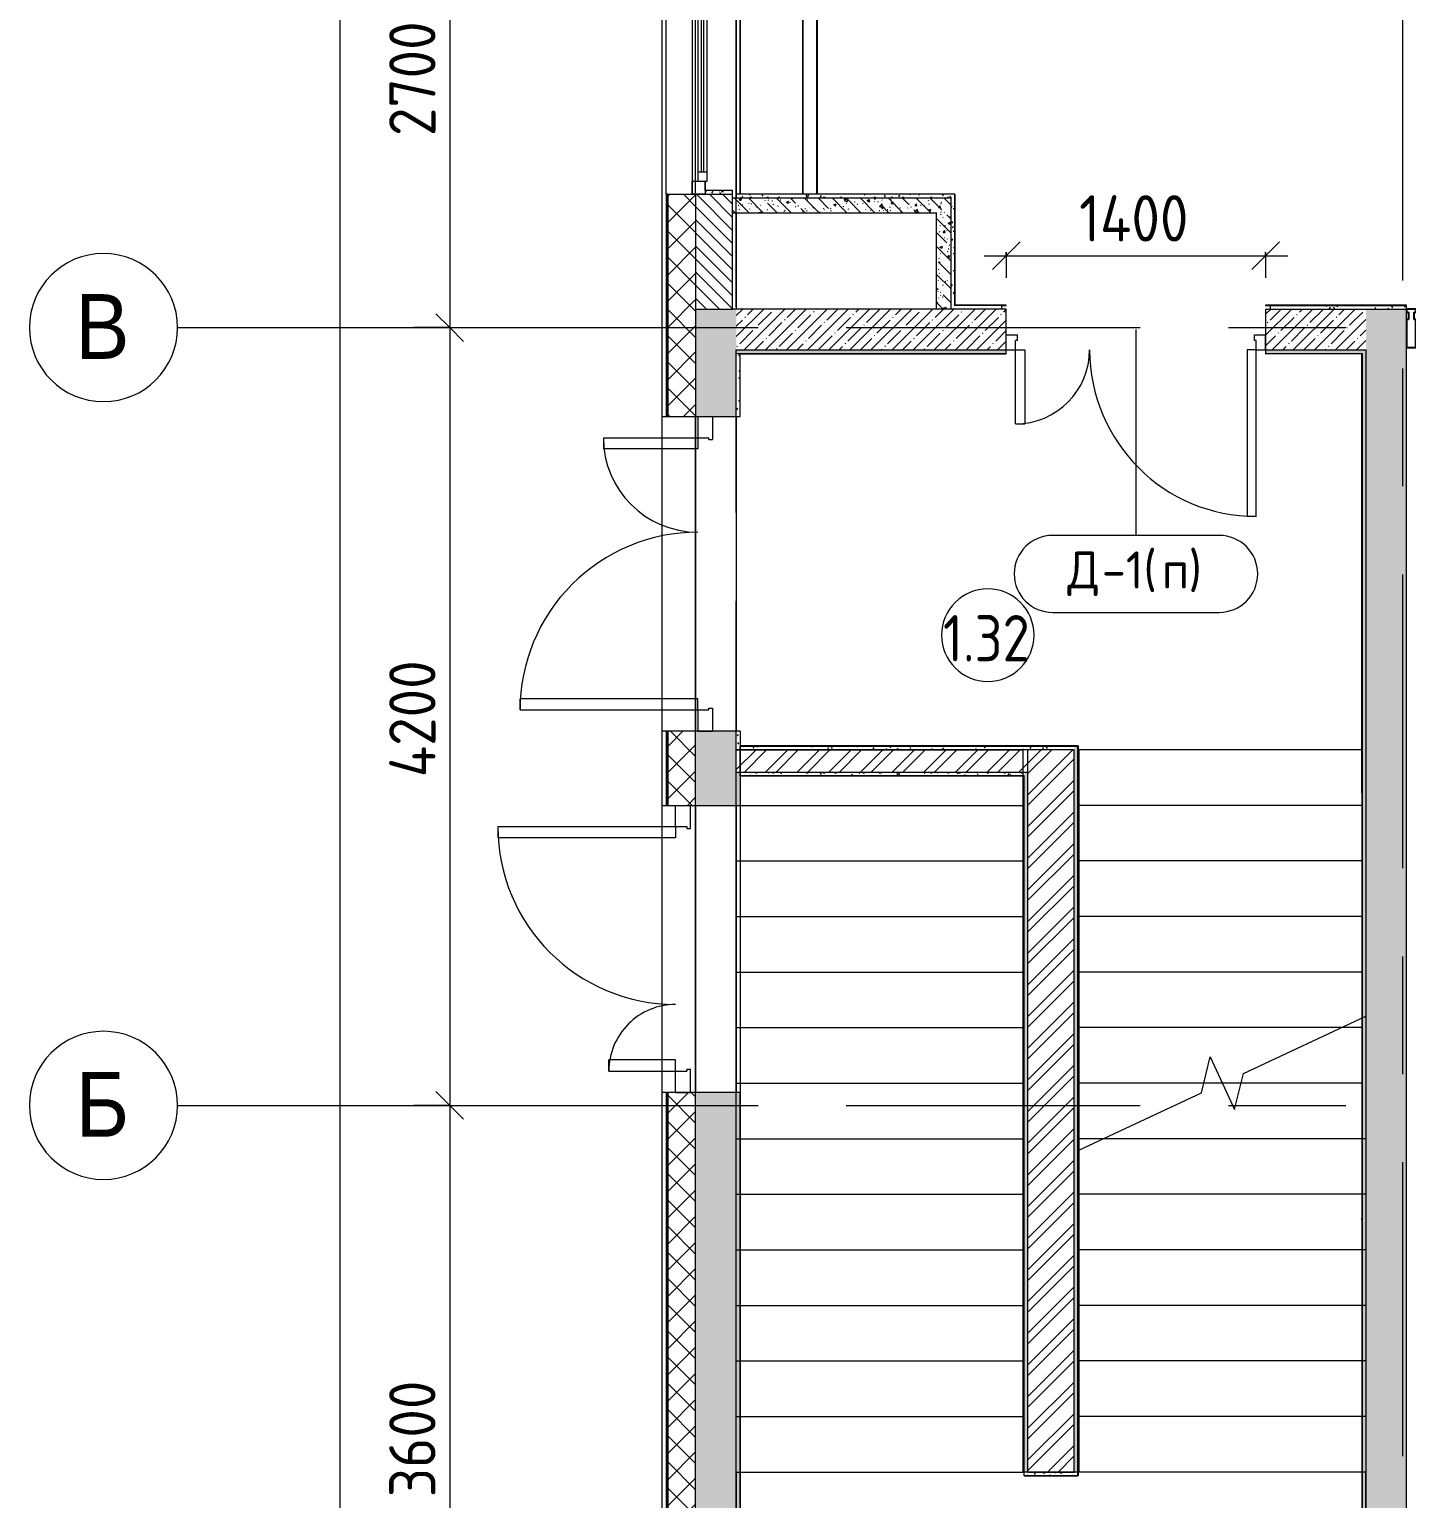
# Model space of a CAD drawing. Header units: millimetres. Extents: x -3708 to 187246, y -8553 to 29000.
# Drawn here: x -3708 to 3730, y 1476 to 9410 of the extents above; entities that cross this region are included whole.
import ezdxf

# ---------------------------------------------------------------- set-up
doc = ezdxf.new("R2010")
doc.units = ezdxf.units.MM
doc.linetypes.add('Осевая', pattern=[3175, 635, -476.25, 1587.5, -476.25])
for name, color, linetype, lineweight in [('A-ANNO-DIMS', 7, 'Continuous', 9), ('A-ANNO-DIMS-100', 7, 'Continuous', 9), ('A-AREA-IDEN', 7, 'Continuous', 9), ('A-DOOR-IDEN', 7, 'Continuous', 9), ('A-GLAZ', 7, 'Continuous', 9), ('A-GLAZ-1', 7, 'Continuous', 13), ('A-GLAZ-CWMG', 7, 'Continuous', 9), ('A-GLAZ-CWMG-1', 7, 'Continuous', 25), ('A-WALL', 7, 'Continuous', 9), ('I-WALL', 7, 'Continuous', 9), ('S-STRS-1', 7, 'Continuous', 9), ('S-STRS-MBND', 7, 'Continuous', 9), ('Оси', 7, 'Continuous', 9), ('Оси-1', 7, 'Continuous', 20), ('Оси-2', 7, 'Осевая', 9)]:
    doc.layers.add(name, color=color, linetype=linetype, lineweight=lineweight)
for name, color, linetype, lineweight, true_color in [('A-DOOR-1', 1, 'Continuous', 9, 0xff0000), ('A-DOOR-2', 1, 'Continuous', 13, 0xff0000), ('A-DOOR-FRAM-1', 1, 'Continuous', 13, 0xff0000), ('A-WALL-1', 7, 'Continuous', 9, 0x3c3c3c), ('A-WALL-FNSH-1', 7, 'Continuous', 9, 0x3c3c3c)]:
    doc.layers.add(name, color=color, linetype=linetype, lineweight=lineweight, true_color=true_color)
doc.styles.add('Arial', font='arial.ttf', dxfattribs={"width": 0.9, "height": 350})
doc.styles.add('GOST Common', font='GOST_Common.ttf', dxfattribs={"height": 200})
doc.styles.add('GOST Common_1', font='GOST_Common.ttf', dxfattribs={"width": 0.9, "height": 250})
doc.styles.add('ISOCPEUR', font='isocpeur.ttf', dxfattribs={"width": 0.9, "height": 250})
doc.dimstyles.new('ISO-2_5_0_9К_БОЛЬШОЙ', dxfattribs={"dimscale": 304.8, "dimtxt": 248.995294, "dimasz": 0.492126, "dimexe": 0.393701, "dimexo": 0.984252, "dimgap": 0, "dimtad": 1, "dimdec": 0, "dimrnd": 10, "dimzin": 0, "dimdsep": 46, "dimtxsty": 'ISOCPEUR', "dimblk1": 'OBLIQUE', "dimblk2": 'OBLIQUE', "dimsah": 1, "dimcen": 0.09, "dimdle": 0.393701, "dimazin": 0, "dimtfac": 1, "dimtdec": 4, "dimtix": 1, "dimtmove": 0, "dimatfit": 3, "dimfxl": 1, "dimtvp": 1, "dimtolj": 1, "dimtzin": 0, "dimarcsym": 2})
doc.dimstyles.new('ISO-2_5_0_9К_БОЛЬШОЙ_1', dxfattribs={"dimscale": 304.8, "dimtxt": 248.995294, "dimasz": 0.492126, "dimexe": 0.393701, "dimexo": 0.984252, "dimgap": 0, "dimtad": 1, "dimdec": 0, "dimrnd": 10, "dimzin": 0, "dimdsep": 46, "dimtxsty": 'ISOCPEUR', "dimblk1": 'OBLIQUE', "dimblk2": 'OBLIQUE', "dimsah": 1, "dimcen": 0.09, "dimdle": 0.393701, "dimazin": 0, "dimtfac": 1, "dimtdec": 4, "dimtix": 1, "dimtmove": 2, "dimatfit": 3, "dimfxl": 1, "dimtvp": 1, "dimtolj": 1, "dimtzin": 0, "dimarcsym": 2})
pattern_1 = [(45, (0, 0), (-57.0246, 57.0246), []), (45, (57.025, 0), (-57.0246, 57.0246), [100.806, -20.161, 3.353, -16.808])]
pattern_2 = [(45, (0, 0), (-85.5366, 85.5366), []), (45, (57.02, 0), (-85.5366, 85.5366), [])]
pattern_3 = [(135, (0, 0), (-75.4342, -75.4342), [106.68, -17.78, 3.556, -17.78]), (135, (0, 75.39), (-75.4342, -75.4342), []), (50, (0, 0), (127.5292, -11.1576), [13.335, -146.685]), (355, (0, 0), (-24.6697, 133.74), [10.668, -117.348]), (100.451, (10.63, -0.93), (102.8597, 122.5818), [11.333, -124.663]), (46.184, (0, 35.56), (189.7552, -29.4304), [20.002, -220.027]), (96.636, (15.81, 33.1), (166.182, 173.1996), [17, -186.995]), (351.184, (0, 35.56), (166.184, 173.1976), [16.002, -176.022]), (21, (17.78, 26.67), (106.1303, -71.586), [13.335, -146.685]), (326, (17.78, 26.67), (43.2619, 128.9318), [10.668, -117.348]), (71.451, (26.62, 20.7), (149.392, 57.345), [11.333, -124.663]), (37.5, (0, 0), (2.16223, 59.18836), [3.353, -112.573, 3.353, -115.773, -117.793]), (37.5, (0, 0), (2.16223, 59.18836), [-235.052, 3.353, -114.44]), (7.5, (0, 0), (46.77386, 70.12615), [3.353, -64.567, 3.353, -109.906, -44.894]), (7.5, (0, 0), (46.77386, 70.12615), [-181.178, 3.353, -41.542]), (327.5, (-39.65, 0), (94.91367, -4.0101), [3.353, -41.097, 3.353, -135.331, -184.023]), (327.5, (-39.65, 0), (94.91367, -4.0101), [-183.134, 3.353, -180.67]), (317.5, (-57.43, 0), (103.6906, 17.7988), [3.353, -54.432, 3.353, -88.748, -130.683]), (317.5, (-57.43, 0), (103.6906, 17.7988), [-149.885, 3.353, -127.33])]
pattern_4 = [(0, (0, 0), (121.92, 30.48), [10.058, -81.382, 10.058, -81.382, -487.68]), (0, (0, 0), (121.92, 30.48), [-182.88, 10.058, -172.822, 10.058, -81.382, -213.36]), (0, (0, 0), (121.92, 30.48), [-457.2, 10.058, -50.902, 10.058, -142.342]), (120, (45.72, 15.24), (-87.356454, 90.34582), [10.058, -81.382, 10.058, -81.382, -487.68]), (120, (45.72, 15.24), (-87.356454, 90.34582), [-182.88, 10.058, -172.822, 10.058, -81.382, -213.36]), (120, (45.72, 15.24), (-87.356454, 90.34582), [-457.2, 10.058, -50.902, 10.058, -142.342]), (240, (60.96, 76.2), (-34.563546, -120.82582), [10.058, -81.382, 10.058, -81.382, -487.68]), (240, (60.96, 76.2), (-34.563546, -120.82582), [-182.88, 10.058, -172.822, 10.058, -81.382, -213.36]), (240, (60.96, 76.2), (-34.563546, -120.82582), [-457.2, 10.058, -50.902, 10.058, -142.342])]

# ---------------------------------------------------------------- blocks, each defined once
blk = doc.blocks.new('120_Окно_СКБ_2Ст - 120_Окно_СКБ_2Ст 2300х2500 _мал створка справа_-22272277-План заполнения и маркировки дверных проемов 1 этажа в осях 1-12')
at = {"layer": 'A-GLAZ'}
for p, q in [((1150, -57), (-1150, -57)), ((-1130, -127), (-1080, -127)), ((-1030, -107), (200, -107)), ((200, -117), (-1030, -117)), ((250, -127), (320, -127)), ((370, -107), (1030, -107)), ((1030, -117), (370, -117)), ((1080, -127), (1130, -127))]:
    blk.add_line(p, q, dxfattribs=at)
at = {"layer": 'A-GLAZ-1'}
for p, q in [((-1150, -127), (-1150, -57)), ((-1150, -57), (-1080, -57)), ((-1080, -57), (-1080, -127)), ((250, -127), (250, -57)), ((250, -57), (320, -57)), ((320, -57), (320, -127)), ((1080, -127), (1080, -57)), ((1080, -57), (1150, -57)), ((1150, -57), (1150, -127)), ((-1080, -127), (-1150, -127)), ((250, -87), (-1080, -87)), ((-1080, -87), (-1080, -137)), ((-1080, -137), (250, -137)), ((-1030, -137), (-1030, -87)), ((200, -137), (200, -87)), ((250, -137), (250, -87)), ((320, -127), (250, -127)), ((1080, -87), (320, -87)), ((320, -87), (320, -137)), ((320, -137), (1080, -137)), ((370, -137), (370, -87)), ((1030, -137), (1030, -87)), ((1080, -137), (1080, -87)), ((1150, -127), (1080, -127))]:
    blk.add_line(p, q, dxfattribs=at)
blk = doc.blocks.new('110_Дверь_СКБ_2Ст - Д-1 Лестничная клетка EIS60-24280000-План заполнения и маркировки дверных проемов 1 этажа в осях 1-12')
at = {"layer": 'A-DOOR-1'}
for centre, radius, start, end in [((-637.5, 110), 900, 0, 90), ((662.5, 110), 400, 90, 180)]:
    blk.add_arc(centre, radius, start, end, dxfattribs=at)
at = {"layer": 'A-DOOR-2'}
for p, q in [((-637.5, 1010), (-587.5, 1010)), ((-637.5, 1010), (-637.5, 110)), ((-587.5, 110), (-587.5, 1010)), ((662.5, 510), (612.5, 510)), ((612.5, 110), (612.5, 510)), ((662.5, 510), (662.5, 110)), ((-637.5, 110), (-587.5, 110)), ((662.5, 110), (612.5, 110))]:
    blk.add_line(p, q, dxfattribs=at)
at = {"layer": 'A-DOOR-FRAM-1'}
for p, q in [((-637.5, 110), (-687.5, 110)), ((-687.5, 110), (-687.5, 30)), ((-637.5, 110), (-637.5, 60)), ((712.5, 110), (662.5, 110)), ((662.5, 110), (662.5, 60)), ((712.5, 110), (712.5, 30)), ((-627.5, 30), (-687.5, 30)), ((-637.5, 60), (-627.5, 60)), ((-627.5, 60), (-627.5, 30)), ((652.5, 60), (662.5, 60)), ((652.5, 60), (652.5, 30)), ((712.5, 30), (652.5, 30))]:
    blk.add_line(p, q, dxfattribs=at)
blk = doc.blocks.new('110_Дверь_СКБ_2Ст_Наружная - ДН-1_л__ Двухстворчатая 1350 х3200 _ЛК_ в свету с верхним остеклением 2-22796854-План заполнения и маркировки дверных проемов 1 этажа в осях 1-12')
at = {"layer": 'A-DOOR-1'}
for centre, radius, start, end in [((-715.5, -91), 960, 0, 90), ((754.5, -91), 510, 90, 180)]:
    blk.add_arc(centre, radius, start, end, dxfattribs=at)
at = {"layer": 'A-DOOR-2'}
for p, q in [((-715.5, 869), (-655.5, 869)), ((-715.5, 869), (-715.5, -91)), ((-655.5, -91), (-655.5, 869)), ((754.5, 419), (694.5, 419)), ((694.5, -91), (694.5, 419)), ((754.5, 419), (754.5, -91)), ((-715.5, -91), (-655.5, -91)), ((754.5, -91), (694.5, -91))]:
    blk.add_line(p, q, dxfattribs=at)
at = {"layer": 'A-DOOR-FRAM-1'}
for p, q in [((-715.5, -91), (-830.5, -91)), ((-830.5, -91), (-830.5, -171)), ((-715.5, -91), (-715.5, -151)), ((-715.5, -151), (-705.5, -151)), ((-705.5, -151), (-705.5, -171)), ((744.5, -151), (754.5, -151)), ((744.5, -151), (744.5, -171)), ((869.5, -91), (754.5, -91)), ((754.5, -91), (754.5, -151)), ((869.5, -91), (869.5, -171)), ((-705.5, -171), (-830.5, -171)), ((869.5, -171), (744.5, -171))]:
    blk.add_line(p, q, dxfattribs=at)
blk = doc.blocks.new('110_Дверь_СКБ_2Ст_Наружная - ДН-3_л__ Двухстворчатая 1200 х3200 из подвала EI30-23666533-План заполнения и маркировки дверных проемов 1 этажа в осях 1-12')
at = {"layer": 'A-DOOR-1'}
for centre, radius, start, end in [((679.5, 29), 960, 90, 180), ((-640.5, 29), 360, 0, 90)]:
    blk.add_arc(centre, radius, start, end, dxfattribs=at)
at = {"layer": 'A-DOOR-2'}
for p, q in [((679.5, 989), (619.5, 989)), ((619.5, 29), (619.5, 989)), ((679.5, 989), (679.5, 29)), ((-640.5, 389), (-580.5, 389)), ((-640.5, 389), (-640.5, 29)), ((-580.5, 29), (-580.5, 389)), ((-640.5, 29), (-580.5, 29)), ((679.5, 29), (619.5, 29))]:
    blk.add_line(p, q, dxfattribs=at)
at = {"layer": 'A-DOOR-FRAM-1'}
for p, q in [((-755.5, 29), (-755.5, -51)), ((-755.5, 29), (-640.5, 29)), ((-640.5, 29), (-640.5, -31)), ((679.5, 29), (679.5, -31)), ((679.5, 29), (794.5, 29)), ((794.5, 29), (794.5, -51)), ((-755.5, -51), (-630.5, -51)), ((-630.5, -31), (-640.5, -31)), ((-630.5, -31), (-630.5, -51)), ((669.5, -31), (669.5, -51)), ((679.5, -31), (669.5, -31)), ((669.5, -51), (794.5, -51))]:
    blk.add_line(p, q, dxfattribs=at)
blk = doc.blocks.new('Прямоугольный импост - Импост структурный с накладкой - 190мм-31924846-План заполнения и маркировки дверных проемов 1 этажа в осях 1-12')
at = {"layer": 'A-GLAZ-CWMG-1'}
for p, q in [((-50, 0), (-50, 17)), ((-50, 17), (0, 17)), ((-40, 0), (-50, 0)), ((-40, -40), (-40, 0)), ((0, 0), (-10, 0)), ((-10, 0), (-10, -40)), ((0, 17), (0, 0)), ((-50, -190), (-50, -40)), ((-50, -40), (-40, -40)), ((-10, -40), (0, -40)), ((0, -40), (0, -190)), ((0, -190), (-50, -190))]:
    blk.add_line(p, q, dxfattribs=at)
blk = doc.blocks.new('Зашивка приборов отопления14 - Зашивка приборов отопления-33280456-План заполнения и маркировки дверных проемов 1 этажа в осях 1-12')
at = {"layer": 'A-WALL'}
for p, q in [((37471.9, 23439), (35392.9, 23439)), ((35391.9, 23079), (37471.9, 23079)), ((37471.9, 23079), (35391.9, 23079)), ((35391.9, 23004), (37471.9, 23004))]:
    blk.add_line(p, q, dxfattribs=at)
blk = doc.blocks.new('Ось сетки - D8-29747960-План заполнения и маркировки дверных проемов 1 этажа в осях 1-12')
at = {"layer": 'Оси-1'}
for start, end in [(360, 180), (180, 360)]:
    blk.add_arc((0, 0), 4, start, end, dxfattribs=at)
blk = doc.blocks.new('DIMBLOCK21-План заполнения и маркировки дверных проемов 1 этажа в осях 1-12')
at = {"layer": 'A-ANNO-DIMS-100', "lineweight": 20}
for p, q in [((-1437.9, 10500), (-1512.9, 10575)), ((-1437.9, 10500), (-1362.9, 10425)), ((-1437.9, 7800), (-1512.9, 7875)), ((-1437.9, 7800), (-1362.9, 7725))]:
    blk.add_line(p, q, dxfattribs=at)
at = {"layer": 'A-ANNO-DIMS-100'}
for p, q in [((-770.3, 10500), (-1557.9, 10500)), ((-1437.9, 10500), (-1437.9, 7800)), ((-1437.9, 10500), (-770.3, 10500)), ((-1631.9, 7800), (-1317.9, 7800)), ((-1437.9, 7800), (-1631.9, 7800))]:
    blk.add_line(p, q, dxfattribs=at)
at = {"layer": 'A-ANNO-DIMS-100', "color": 0, "insert": (-1764.5, 8834), "char_height": 250, "width": 758.478, "attachment_point": 1, "rotation": 90, "line_spacing_factor": 1.149209, "style": 'ISOCPEUR'}
blk.add_mtext('2700', dxfattribs=at)
blk = doc.blocks.new('_Oblique')
at = {"color": 0, "linetype": 'ByBlock', "lineweight": -2}
blk.add_line((-0.5, -0.5), (0.5, 0.5), dxfattribs=at)
blk = doc.blocks.new('DIMBLOCK22-План заполнения и маркировки дверных проемов 1 этажа в осях 1-12')
at = {"layer": 'A-ANNO-DIMS-100', "lineweight": 20}
for p, q in [((-1437.9, 7800), (-1512.9, 7875)), ((-1437.9, 7800), (-1362.9, 7725)), ((-1437.9, 3600), (-1512.9, 3675)), ((-1437.9, 3600), (-1362.9, 3525))]:
    blk.add_line(p, q, dxfattribs=at)
at = {"layer": 'A-ANNO-DIMS-100'}
for p, q in [((-1631.9, 7800), (-1317.9, 7800)), ((-1437.9, 7800), (-1631.9, 7800)), ((-1437.9, 7800), (-1437.9, 3600)), ((-1631.9, 3600), (-1317.9, 3600)), ((-1437.9, 3600), (-1631.9, 3600))]:
    blk.add_line(p, q, dxfattribs=at)
at = {"layer": 'A-ANNO-DIMS-100', "color": 0, "insert": (-1764.5, 5372), "char_height": 250, "width": 787.208, "attachment_point": 1, "rotation": 90, "line_spacing_factor": 1.149209, "style": 'ISOCPEUR'}
blk.add_mtext('4200', dxfattribs=at)
blk = doc.blocks.new('DIMBLOCK23-План заполнения и маркировки дверных проемов 1 этажа в осях 1-12')
at = {"layer": 'A-ANNO-DIMS-100', "lineweight": 20}
for p, q in [((-1437.9, 3600), (-1512.9, 3675)), ((-1437.9, 3600), (-1362.9, 3525)), ((-1437.9, 0), (-1512.9, 75)), ((-1437.9, 0), (-1362.9, -75))]:
    blk.add_line(p, q, dxfattribs=at)
at = {"layer": 'A-ANNO-DIMS-100'}
for p, q in [((-1631.9, 3600), (-1317.9, 3600)), ((-1437.9, 3600), (-1631.9, 3600)), ((-1437.9, 3600), (-1437.9, -120)), ((-1631.9, 0), (-1317.9, 0)), ((-1437.9, 0), (-1631.9, 0))]:
    blk.add_line(p, q, dxfattribs=at)
at = {"layer": 'A-ANNO-DIMS-100', "color": 0, "insert": (-1764.5, 1484), "char_height": 250, "width": 758.478, "attachment_point": 1, "rotation": 90, "line_spacing_factor": 1.149209, "style": 'ISOCPEUR'}
blk.add_mtext('3600', dxfattribs=at)
blk = doc.blocks.new('DIMBLOCK24-План заполнения и маркировки дверных проемов 1 этажа в осях 1-12')
at = {"layer": 'A-ANNO-DIMS-100', "lineweight": 20}
for p, q in [((-2030.8, 27000), (-2105.8, 27075)), ((-2030.8, 27000), (-1955.8, 26925)), ((-2030.8, 0), (-2105.8, 75)), ((-2030.8, 0), (-1955.8, -75))]:
    blk.add_line(p, q, dxfattribs=at)
at = {"layer": 'A-ANNO-DIMS-100'}
for p, q in [((-2030.8, 27120), (-2030.8, -120)), ((-2224.8, 27000), (-1910.8, 27000)), ((-2030.8, 27000), (-2224.8, 27000)), ((-2224.8, 0), (-1910.8, 0)), ((-2030.8, 0), (-2224.8, 0))]:
    blk.add_line(p, q, dxfattribs=at)
at = {"layer": 'A-ANNO-DIMS-100', "color": 0, "insert": (-2357.4, 13572), "char_height": 250, "width": 948.097, "attachment_point": 1, "rotation": 90, "line_spacing_factor": 1.149209, "style": 'ISOCPEUR'}
blk.add_mtext('27000', dxfattribs=at)
blk = doc.blocks.new('М_двери - Типоразмер_рамка-25223575-План заполнения и маркировки дверных проемов 1 этажа в осях 1-12')
at = {"layer": 'A-DOOR-IDEN'}
for p, q in [((4.496, 2.08), (-4.496, 2.08)), ((-4.496, -2.08), (4.496, -2.08))]:
    blk.add_line(p, q, dxfattribs=at)
for centre, start, end in [((-4.496, 0), 90, 270), ((4.496, 0), 270, 90)]:
    blk.add_arc(centre, 2.08, start, end, dxfattribs=at)
blk = doc.blocks.new('Марка_Помещения - Номер-25198446-План заполнения и маркировки дверных проемов 1 этажа в осях 1-12')
at = {"layer": 'A-AREA-IDEN'}
for start, end in [(360, 180), (180, 360)]:
    blk.add_arc((0, 0), 2.5, start, end, dxfattribs=at)
blk = doc.blocks.new('DIMBLOCK26-План заполнения и маркировки дверных проемов 1 этажа в осях 1-12')
at = {"layer": 'A-ANNO-DIMS-100', "lineweight": 20}
for p, q in [((1568.2, 8188.1), (1643.2, 8263.1)), ((2968.2, 8188.1), (3043.2, 8263.1)), ((1568.2, 8188.1), (1493.2, 8113.1)), ((2968.2, 8188.1), (2893.2, 8113.1))]:
    blk.add_line(p, q, dxfattribs=at)
at = {"layer": 'A-ANNO-DIMS-100'}
for p, q in [((1448.2, 8188.1), (3088.2, 8188.1)), ((1568.2, 8208), (1568.2, 8068.1)), ((1568.2, 8188.1), (1568.2, 8208)), ((2968.2, 8208), (2968.2, 8068.1)), ((2968.2, 8188.1), (2968.2, 8208))]:
    blk.add_line(p, q, dxfattribs=at)
at = {"layer": 'A-ANNO-DIMS-100', "color": 0, "insert": (1961.8, 8514.7), "char_height": 250, "width": 735.494, "attachment_point": 1, "line_spacing_factor": 1.149209, "style": 'ISOCPEUR'}
blk.add_mtext('1400', dxfattribs=at)

msp = doc.modelspace()

# ---------------------------------------------------------------- hatches: boundary and pattern name
at = {"layer": 'A-WALL'}
h = msp.add_hatch(dxfattribs=at)
h.set_pattern_fill('FP_8', color=256, style=0, pattern_type=2)
h.set_pattern_definition([(45, (0, 0), (-70.7107, 70.7107), []), (135, (0, 0), (-70.7107, -70.7107), [])])
h.paths.add_polyline_path([(-110, -100), (-110, 3670), (-260, 3670), (-260, -100)])
h.paths.add_polyline_path([(-110, 5220), (-110, 5620), (-260, 5620), (-260, 5220)])
h.paths.add_polyline_path([(-152.5, 7320), (-110, 7320), (-110, 8520), (-260, 8520), (-260, 7320)])
h.paths.add_polyline_path([(-260, 10820), (-110, 10820), (-110, 12220), (-260, 12220), (-260, 11268.4)])
h.paths.add_polyline_path([(-110, 13120), (-110.6, 15350), (-260, 15350), (-260, 13120), (-154.3, 13120)])
h = msp.add_hatch(dxfattribs=at)
h.set_pattern_fill('FP_33', color=256, style=0, pattern_type=2)
h.set_pattern_definition([(135, (0, 0), (-35.35534, -35.35534), [])])
h.paths.add_polyline_path([(-110, 7900), (90, 7900), (90, 8520), (-110, 8520), (-110, 8020.6)])
h.paths.add_polyline_path([(90, 10820), (90, 10900), (-110, 10900), (-110, 10820)])
h.paths.add_polyline_path([(55.7, 11400), (90, 11400), (90, 12220), (-110, 12220), (-110, 11400)])
h.paths.add_polyline_path([(90, 13120), (90, 14700), (-110, 14700), (-110, 13120), (2.1, 13120)])
at = {"layer": 'I-WALL'}
h = msp.add_hatch(dxfattribs=at)
h.set_pattern_fill('FP_86', color=256, style=0, pattern_type=2)
h.set_pattern_definition(pattern_4)
h.paths.add_polyline_path([(110, 8500), (130, 8500), (130, 8521), (110, 8521)])
h.paths.add_polyline_path([(122.5, 10857.5), (130, 10880), (129.5, 10900), (110, 10900), (110, 10880), (122.5, 10880)])
h = msp.add_hatch(dxfattribs=at)
h.set_pattern_fill('FP_86', color=256, style=0, pattern_type=2)
h.set_pattern_definition(pattern_4)
h.paths.add_polyline_path([(-48, 8520), (90, 8520), (90, 8540), (-58, 8540), (-58, 8520)])
h = msp.add_hatch(dxfattribs=at)
h.set_pattern_fill('FP_43', color=256, style=0, pattern_type=2)
h.set_pattern_definition(pattern_3)
h.paths.add_polyline_path([(970, 8420), (1190, 8420), (1190, 8500), (90, 8500), (90, 8420), (777.6, 8420)])
h = msp.add_hatch(dxfattribs=at)
h.set_pattern_fill('FP_86', color=256, style=0, pattern_type=2)
h.set_pattern_definition(pattern_4)
h.paths.add_polyline_path([(545, 8500), (1270, 8500), (1270, 8520), (130, 8520), (130, 8500), (470, 8500)])
h = msp.add_hatch(dxfattribs=at)
h.set_pattern_fill('FP_43', color=256, style=0, pattern_type=2)
h.set_pattern_definition(pattern_3)
h.paths.add_polyline_path([(1190, 7900), (1270, 7900), (1270, 8500), (1190, 8500), (1190, 7959)])
h = msp.add_hatch(dxfattribs=at)
h.set_pattern_fill('FP_86', color=256, style=0, pattern_type=2)
h.set_pattern_definition(pattern_4)
h.paths.add_polyline_path([(1270, 7920), (1290, 7921), (1290, 8520), (1270, 8520), (1270, 7921)])
h = msp.add_hatch(dxfattribs=at)
h.set_pattern_fill('FP_1', color=256, style=0, pattern_type=2)
h.set_pattern_definition(pattern_1)
h.paths.add_polyline_path([(-110, -100), (110, -100), (110, 3670), (-110, 3670), (-110, 120)])
h.paths.add_polyline_path([(110, 5220), (110, 5620), (-110, 5620), (-110, 5220)])
h.paths.add_polyline_path([(110, 7320), (110, 7900), (-110, 7900), (-110, 7320), (30.3, 7320)])
h = msp.add_hatch(dxfattribs=at)
h.set_pattern_fill('FP_1', color=256, style=0, pattern_type=2)
h.set_pattern_definition(pattern_1)
h.paths.add_polyline_path([(110, 7680), (1568.2, 7680), (1568.2, 7900), (110, 7900)])
h.paths.add_polyline_path([(2968.2, 7680), (3510, 7680), (3510, 7900), (2968.2, 7900)])
h = msp.add_hatch(dxfattribs=at)
h.set_pattern_fill('FP_86', color=256, style=0, pattern_type=2)
h.set_pattern_definition(pattern_4)
h.paths.add_polyline_path([(3510, 7900), (3730, 7900), (3730, 7920), (2993.2, 7920), (2993.2, 7900), (3490, 7900)])
h.paths.add_polyline_path([(1543.2, 7900), (1543.2, 7920), (1270, 7920), (1270, 7900), (1290, 7900)])
h = msp.add_hatch(dxfattribs=at)
h.set_pattern_fill('FP_1', color=256, style=0, pattern_type=2)
h.set_pattern_definition(pattern_1)
h.paths.add_polyline_path([(3510, 120), (3730, 120), (3730, 7900), (3510, 7900), (3510, 140)])
h = msp.add_hatch(dxfattribs=at)
h.set_pattern_fill('FP_86', color=256, style=0, pattern_type=2)
h.set_pattern_definition(pattern_4)
h.paths.add_polyline_path([(3490, 7660), (3490, 7680), (2968.2, 7680), (2968.2, 7660), (3485.9, 7660)])
h.paths.add_polyline_path([(157, 7660), (1568.2, 7660), (1568.2, 7680), (110, 7680), (110, 7660), (130, 7660)])
h = msp.add_hatch(dxfattribs=at)
h.set_pattern_fill('FP_86', color=256, style=0, pattern_type=2)
h.set_pattern_definition(pattern_4)
h.paths.add_polyline_path([(110, 5540), (130, 5541), (130, 5620), (110, 5620)])
h.paths.add_polyline_path([(130, 7320), (130, 7660), (110, 7660), (110, 7320)])
h = msp.add_hatch(dxfattribs=at)
h.set_pattern_fill('FP_86', color=256, style=0, pattern_type=2)
h.set_pattern_definition(pattern_4)
h.paths.add_polyline_path([(3510, 140), (3510, 7680), (3490, 7680), (3490, 510), (3491.3, 510), (3493.8, 460), (3490, 460), (3490, 140), (3498.2, 140)])
h = msp.add_hatch(dxfattribs=at)
h.set_pattern_fill('FP_86', color=256, style=0, pattern_type=2)
h.set_pattern_definition(pattern_4)
h.paths.add_polyline_path([(1660, 5520), (1935, 5520), (1935, 5540), (110, 5540), (110, 5520), (777.6, 5520)])
h = msp.add_hatch(dxfattribs=at)
h.set_pattern_fill('FP_38', color=256, style=0, pattern_type=2)
h.set_pattern_definition(pattern_2)
h.paths.add_polyline_path([(1685, 5400), (1685, 5520), (110, 5520), (110, 5400), (1664, 5400)])
h = msp.add_hatch(dxfattribs=at)
h.set_pattern_fill('FP_38', color=256, style=0, pattern_type=2)
h.set_pattern_definition(pattern_2)
h.paths.add_polyline_path([(1935, 1620), (1935, 5520), (1685, 5520), (1685, 1620)])
h = msp.add_hatch(dxfattribs=at)
h.set_pattern_fill('FP_86', color=256, style=0, pattern_type=2)
h.set_pattern_definition(pattern_4)
h.paths.add_polyline_path([(1955, 1620), (1955, 5540), (1935, 5540), (1935, 1620)])
h = msp.add_hatch(dxfattribs=at)
h.set_pattern_fill('FP_86', color=256, style=0, pattern_type=2)
h.set_pattern_definition(pattern_4)
h.paths.add_polyline_path([(110, 120), (130, 120), (130, 3670), (110, 3670), (110, 1524.9)])
h.paths.add_polyline_path([(110, 5220), (130, 5220), (130, 5400), (110, 5400), (110, 5379)])
h = msp.add_hatch(dxfattribs=at)
h.set_pattern_fill('FP_86', color=256, style=0, pattern_type=2)
h.set_pattern_definition(pattern_4)
h.paths.add_polyline_path([(1652, 5380), (1665, 5380), (1664, 5400), (130, 5400), (131, 5380), (777.6, 5380)])
h = msp.add_hatch(dxfattribs=at)
h.set_pattern_fill('FP_86', color=256, style=0, pattern_type=2)
h.set_pattern_definition(pattern_4)
h.paths.add_polyline_path([(1665, 1620), (1685, 1620), (1685, 5400), (1665, 5400), (1665, 1905.5)])
h = msp.add_hatch(dxfattribs=at)
h.set_pattern_fill('FP_86', color=256, style=0, pattern_type=2)
h.set_pattern_definition(pattern_4)
h.paths.add_polyline_path([(1665, 1600), (1955, 1600), (1955, 1620), (1665, 1620), (1665, 1615.9)])

# ---------------------------------------------------------------- linework, layer by layer
at = {"layer": 'A-DOOR-IDEN'}
msp.add_line((2268.2, 7790), (2268.2, 6678), dxfattribs=at)
at = {"layer": 'A-WALL'}
for p, q in [((-290, -280), (-290, 15380)), ((-268, 8520), (-268, 10820)), ((-263, 8520), (-263, 7320)), ((-260, 8520), (-260, 7320)), ((-110, 8520), (-110, 7320)), ((130, 8521), (130, 8520)), ((1290, 8520), (1290, 7920)), ((-110, 7900), (90, 7900)), ((1543.2, 7920), (1290, 7920)), ((110, 7680), (1568.2, 7680)), ((110, 7660), (1568.2, 7660)), ((130, 7320), (130, 7660)), ((2968.2, 7680), (3510, 7680)), ((2968.2, 7660), (3490, 7660)), ((-290, 7320), (-268, 7320)), ((-110, 7320), (-110, 5620)), ((-268, 5620), (-290, 5620)), ((-263, 5620), (-263, 5220)), ((-260, 5620), (-260, 5220)), ((-110, 5220), (-110, 5620)), ((130, 5540), (1935, 5540)), ((1685, 1620), (1685, 5520)), ((1935, 1620), (1935, 5520)), ((130, 5380), (1665, 5380)), ((1665, 1600), (1665, 5380)), ((-290, 5220), (-268, 5220)), ((-110, 5220), (-110, 3670)), ((-268, 3670), (-290, 3670)), ((-263, 3670), (-263, -253)), ((-260, 3670), (-260, -250)), ((-110, -100), (-110, 3670)), ((130, 140), (130, 3670)), ((1685, 1620), (1935, 1620))]:
    msp.add_line(p, q, dxfattribs=at)
at = {"layer": 'A-WALL-1'}
for p, q in [((-260, 8520), (90, 8520)), ((90, 8540), (-58, 8540)), ((-58, 8540), (-58, 8520)), ((90, 7900), (90, 8540)), ((90, 8500), (1270, 8500)), ((130, 8521), (110, 8521)), ((110, 8521), (110, 8500)), ((1290, 8520), (130, 8520)), ((1270, 7900), (1270, 8500)), ((90, 8420), (1190, 8420)), ((1190, 8420), (1190, 7900)), ((1568.2, 7900), (90, 7900)), ((1543.2, 7900), (1543.2, 7920)), ((1568.2, 7660), (1568.2, 7900)), ((2968.2, 7900), (2968.2, 7660)), ((2968.2, 7900), (3730, 7900)), ((2993.2, 7920), (2993.2, 7900)), ((3730, -100), (3730, 7920)), ((110, 7320), (110, 7680)), ((3490, 7660), (3490, 141)), ((3510, 7680), (3510, 120)), ((-260, 7320), (130, 7320)), ((130, 5620), (-260, 5620)), ((110, 5220), (110, 5620)), ((1935, 5520), (110, 5520)), ((1955, 1600), (1955, 5540)), ((110, 5400), (1685, 5400)), ((-260, 5220), (130, 5220)), ((130, 3670), (-260, 3670)), ((110, 120), (110, 3670)), ((1665, 1600), (1955, 1600))]:
    msp.add_line(p, q, dxfattribs=at)
at = {"layer": 'A-WALL-FNSH-1'}
for p, q in [((-260, 8520), (-268, 8520)), ((-268, 8520), (-268, 7320)), ((90, 8541), (-58, 8541)), ((-58, 8541), (-58, 8540)), ((90, 8540), (90, 8541)), ((1291, 8521), (131, 8521)), ((1291, 7921), (1291, 8521)), ((1568.2, 7921), (1291, 7921)), ((1543.2, 7920), (1568.2, 7920)), ((1568.2, 7920), (1568.2, 7921)), ((3730, 7921), (2968.2, 7921)), ((2968.2, 7921), (2968.2, 7920)), ((2968.2, 7920), (3730, 7920)), ((3730, 7920), (3730, 7921)), ((131, 7320), (131, 7659)), ((131, 7659), (1568.2, 7659)), ((1568.2, 7659), (1568.2, 7660)), ((2968.2, 7660), (2968.2, 7659)), ((-268, 7320), (-260, 7320)), ((130, 7320), (131, 7320)), ((-260, 5620), (-268, 5620)), ((-268, 5620), (-268, 5220)), ((130, 5620), (130, 5220)), ((131, 5620), (130, 5620)), ((1956, 5541), (130, 5541)), ((131, 5380), (131, 5540)), ((1935, 5540), (1955, 5540)), ((130, 5379), (1664, 5379)), ((3490, 5287.4), (3489, 5287.4)), ((3489, 5287.4), (3489, 2990)), ((3489, 5285), (3490, 5285)), ((-268, 5220), (-260, 5220)), ((130, 5220), (131, 5220)), ((-260, 3670), (-268, 3670)), ((-268, 3670), (-268, -258)), ((131, 3670), (130, 3670)), ((3489, 2990), (3490, 2990)), ((3490, 2981.2), (3489, 2981.2)), ((3489, 2981.2), (3489, 535))]:
    msp.add_line(p, q, dxfattribs=at)
at = {"layer": 'I-WALL'}
for p, q in [((-110, 8520), (-110, 10820)), ((110, 10599), (110, 8521)), ((130, 8521), (130, 10600)), ((131, 10600), (131, 8521)), ((545, 8521), (545, 10600)), ((546, 10600), (546, 8521)), ((131, 8521), (130, 8521)), ((110, 8420), (110, 7900)), ((131, 7659), (130, 7659)), ((3490, 7659), (2968.2, 7659)), ((3489, 5287.4), (3489, 7660)), ((3489, 7659.5), (3490, 7659.5)), ((-110, 5620), (-110, 7320)), ((110, 7320), (110, 5620)), ((3489, 6025.4), (3490, 6025.4)), ((131, 5620), (131, 5540)), ((1956, 5541), (1956, 1599)), ((131, 5380), (131, 5220)), ((1664, 1599), (1664, 5379)), ((-110, 3670), (-110, 5220)), ((110, 5220), (110, 3670)), ((131, 3670), (131, 141)), ((3489, 2981.2), (3489, 2990)), ((1956, 1599), (1664, 1599))]:
    msp.add_line(p, q, dxfattribs=at)
at = {"layer": 'S-STRS-1'}
for p, q in [((3490, 5520), (1960, 5520)), ((1960, 5520), (1960, 5220)), ((3490, 5520), (1960, 5520)), ((131, 5379), (131, 3420)), ((1664, 5379), (131, 5379)), ((1664, 3420), (1664, 5379)), ((1960, 5220), (1960, 4920)), ((3490, 5220), (1960, 5220)), ((3490, 5220), (1960, 5220)), ((1960, 4920), (1960, 4620)), ((3490, 4920), (1960, 4920)), ((3490, 4920), (1960, 4920)), ((1960, 4620), (1960, 4320)), ((3490, 4620), (1960, 4620)), ((3490, 4620), (1960, 4620)), ((1960, 4320), (1960, 4020)), ((3490, 4320), (1960, 4320)), ((3490, 4320), (1960, 4320)), ((1960, 4020), (1960, 3720)), ((3378.4, 4020), (1960, 4020)), ((3378.4, 4020), (1960, 4020)), ((3490, 4020), (3378.4, 4020)), ((3490, 4020), (3378.4, 4020)), ((1960, 3720), (1960, 3420)), ((2634.6, 3720), (1960, 3720)), ((2634.6, 3720), (1960, 3720)), ((2735, 3720), (2634.6, 3720)), ((2735, 3720), (2634.6, 3720)), ((2835.4, 3720), (2735, 3720)), ((2835.4, 3720), (2735, 3720)), ((3490, 3720), (2835.4, 3720)), ((3490, 3720), (2835.4, 3720)), ((130, 3420), (1660, 3420)), ((130, 3420), (1660, 3420)), ((1660, 3420), (1664, 3420)), ((1660, 3120), (1660, 3420)), ((1960, 3420), (1960, 3358.6)), ((2091.6, 3420), (1960, 3420)), ((2091.6, 3420), (1960, 3420)), ((3490, 3420), (2091.6, 3420)), ((3490, 3420), (2091.6, 3420)), ((1960, 3358.6), (1960, 3120)), ((130, 3120), (1660, 3120)), ((130, 3120), (1660, 3120)), ((1660, 2820), (1660, 3120)), ((1960, 3120), (1960, 2820)), ((3490, 3120), (1960, 3120)), ((3490, 3120), (1960, 3120)), ((130, 2820), (1660, 2820)), ((130, 2820), (1660, 2820)), ((1660, 2520), (1660, 2820)), ((1960, 2820), (1960, 2520)), ((3490, 2820), (1960, 2820)), ((3490, 2820), (1960, 2820)), ((130, 2520), (1660, 2520)), ((130, 2520), (1660, 2520)), ((1660, 2220), (1660, 2520)), ((1960, 2520), (1960, 2220)), ((3490, 2520), (1960, 2520)), ((3490, 2520), (1960, 2520)), ((130, 2220), (1660, 2220)), ((130, 2220), (1660, 2220)), ((1660, 1920), (1660, 2220)), ((1960, 2220), (1960, 1920)), ((3490, 2220), (1960, 2220)), ((3490, 2220), (1960, 2220)), ((130, 1920), (1660, 1920)), ((130, 1920), (1660, 1920)), ((1660, 1620), (1660, 1920)), ((1960, 1920), (1960, 1620)), ((3490, 1920), (1960, 1920)), ((3490, 1920), (1960, 1920)), ((130, 1620), (1660, 1620)), ((130, 1620), (1660, 1620)), ((1665, 1620), (1660, 1620)), ((1960, 1620), (1955, 1620)), ((3490, 1620), (1960, 1620)), ((3490, 1620), (1960, 1620))]:
    msp.add_line(p, q, dxfattribs=at)
at = {"layer": 'S-STRS-MBND'}
for p, q in [((110, 5520), (1660, 5520)), ((110, 1620), (110, 5520)), ((1660, 1620), (1660, 5520)), ((110, 5220), (1660, 5220)), ((110, 5220), (1660, 5220)), ((110, 4920), (1660, 4920)), ((110, 4920), (1660, 4920)), ((110, 4620), (1660, 4620)), ((110, 4620), (1660, 4620)), ((110, 4320), (1660, 4320)), ((110, 4320), (1660, 4320)), ((2848.3, 3772.8), (3510, 4081.4)), ((110, 4020), (1660, 4020)), ((110, 4020), (1660, 4020)), ((3490, 4020), (3378.4, 4020)), ((3490, 4020), (3378.4, 4020)), ((2621.7, 3667.2), (2669, 3861.6)), ((2669, 3861.6), (2801, 3578.4)), ((2801, 3578.4), (2848.3, 3772.8)), ((110, 3720), (1660, 3720)), ((110, 3720), (1660, 3720)), ((1960, 3358.6), (2621.7, 3667.2)), ((2735, 3720), (2634.6, 3720)), ((2735, 3720), (2634.6, 3720)), ((3490, 3720), (2835.4, 3720)), ((3490, 3720), (2835.4, 3720)), ((110, 3420), (1660, 3420)), ((110, 3420), (1660, 3420)), ((3510, 3420), (2091.6, 3420)), ((3510, 3420), (2091.6, 3420)), ((3510, 3420), (3510, 1620)), ((1960, 3358.6), (1960, 1620)), ((110, 3120), (1660, 3120)), ((110, 3120), (1660, 3120)), ((3510, 3120), (1960, 3120)), ((3510, 3120), (1960, 3120)), ((110, 2820), (1660, 2820)), ((110, 2820), (1660, 2820)), ((3510, 2820), (1960, 2820)), ((3510, 2820), (1960, 2820)), ((110, 2520), (1660, 2520)), ((110, 2520), (1660, 2520)), ((3510, 2520), (1960, 2520)), ((3510, 2520), (1960, 2520)), ((110, 2220), (1660, 2220)), ((110, 2220), (1660, 2220)), ((3510, 2220), (1960, 2220)), ((3510, 2220), (1960, 2220)), ((110, 1920), (1660, 1920)), ((110, 1920), (1660, 1920)), ((3510, 1920), (1960, 1920)), ((3510, 1920), (1960, 1920)), ((110, 1620), (110, 120)), ((110, 1620), (1660, 1620)), ((110, 1620), (1660, 1620)), ((1960, 1620), (1660, 1620)), ((3510, 1620), (1960, 1620)), ((3510, 1620), (1960, 1620)), ((3510, 120), (3510, 1620))]:
    msp.add_line(p, q, dxfattribs=at)
at = {"layer": 'Оси'}
for p, q in [((-2907.8, 7800), (-407.8, 7800)), ((-2907.8, 3600), (-407.8, 3600))]:
    msp.add_line(p, q, dxfattribs=at)
at = {"layer": 'Оси-2'}
for p, q in [((3710, 593.7), (3710, 24898.1)), ((110, 450.8), (110, 12880)), ((-407.8, 7800), (35810, 7800)), ((-407.8, 3600), (35810, 3600))]:
    msp.add_line(p, q, dxfattribs=at)

# ---------------------------------------------------------------- block references
at = {"layer": 'A-AREA-IDEN', "xscale": 99.99999999999993, "yscale": 99.99999999999993, "zscale": 99.99999999999993}
msp.add_blockref('Марка_Помещения - Номер-25198446-План заполнения и маркировки дверных проемов 1 этажа в осях 1-12', (1468.1, 6139), dxfattribs=at)
at = {"layer": 'A-DOOR-1'}
for name, p, rotation in [('110_Дверь_СКБ_2Ст - Д-1 Лестничная клетка EIS60-24280000-План заполнения и маркировки дверных проемов 1 этажа в осях 1-12', (2280.7, 7790), 180), ('110_Дверь_СКБ_2Ст_Наружная - ДН-1_л__ Двухстворчатая 1350 х3200 _ЛК_ в свету с верхним остеклением 2-22796854-План заполнения и маркировки дверных проемов 1 этажа в осях 1-12', (-189, 6450.5), 89.99999999999991), ('110_Дверь_СКБ_2Ст_Наружная - ДН-3_л__ Двухстворчатая 1200 х3200 из подвала EI30-23666533-План заполнения и маркировки дверных проемов 1 этажа в осях 1-12', (-189, 4425.5), 89.99999999999991)]:
    msp.add_blockref(name, p, dxfattribs=dict(at, rotation=rotation))
at = {"layer": 'A-DOOR-IDEN', "xscale": 99.99999999999993, "yscale": 99.99999999999993, "zscale": 99.99999999999993}
msp.add_blockref('М_двери - Типоразмер_рамка-25223575-План заполнения и маркировки дверных проемов 1 этажа в осях 1-12', (2268.2, 6470), dxfattribs=at)
at = {"layer": 'A-GLAZ', "rotation": 89.99999999999991}
msp.add_blockref('120_Окно_СКБ_2Ст - 120_Окно_СКБ_2Ст 2300х2500 _мал створка справа_-22272277-План заполнения и маркировки дверных проемов 1 этажа в осях 1-12', (-185, 9670), dxfattribs=at)
at = {"layer": 'A-GLAZ-CWMG', "extrusion": (0, 0, -1)}
msp.add_blockref('Прямоугольный импост - Импост структурный с накладкой - 190мм-31924846-План заполнения и маркировки дверных проемов 1 этажа в осях 1-12', (-3730, 7883), dxfattribs=at)
at = {"layer": 'A-WALL', "rotation": 90.0000000000001}
msp.add_blockref('Зашивка приборов отопления14 - Зашивка приборов отопления-33280456-План заполнения и маркировки дверных проемов 1 этажа в осях 1-12', (23549, -26871.9), dxfattribs=at)
at = {"layer": 'Оси-1', "xscale": 99.99999999999993, "yscale": 99.99999999999993, "zscale": 99.99999999999993, "rotation": 269.9999999999994}
for p in [(-3307.8, 7800), (-3307.8, 3600)]:
    msp.add_blockref('Ось сетки - D8-29747960-План заполнения и маркировки дверных проемов 1 этажа в осях 1-12', p, dxfattribs=at)

# ---------------------------------------------------------------- texts
at = {"layer": 'A-AREA-IDEN', "insert": (1226.3, 6247.5), "char_height": 250, "width": 606.076, "attachment_point": 1, "style": 'GOST Common_1'}
msp.add_mtext('1.32', dxfattribs=at)
at = {"layer": 'A-DOOR-IDEN', "char_height": 200, "attachment_point": 1, "style": 'GOST Common'}
for s, insert, width in [('\\fGOST Common|b0|i0|c204|p34|;Д', (1898.5, 6591.2), 224.472), ('-1(', (2083.7, 6591.2), 392.827), ('\\fGOST Common|b0|i0|c204|p34|;)', (2553.3, 6591.2), 96.202), ('\\fGOST Common|b0|i0|c204|p34|;п', (2407.8, 6591.2), 176.371)]:
    msp.add_mtext(s, dxfattribs=dict(at, insert=insert, width=width))
at = {"layer": 'Оси', "char_height": 350, "attachment_point": 1, "style": 'Arial'}
for s, insert, width in [('\\fArial|b0|i0|c204|p34|;\\W.9;В', (-3460.6, 7981), 360.759), ('\\fArial|b0|i0|c204|p34|;\\W.9;Б', (-3457.4, 3781), 353.544)]:
    msp.add_mtext(s, dxfattribs=dict(at, insert=insert, width=width))

# ---------------------------------------------------------------- dimensions: what is measured, and where the dimension line sits
at = {"layer": 'A-ANNO-DIMS'}
dim = msp.add_linear_dim(base=(-2030.8, 0), p1=(-1924.8, 27000), p2=(-1924.8, 0), angle=90, dimstyle='ISO-2_5_0_9К_БОЛЬШОЙ_1', override={"dimpost": '<>', "dimfxl": 26999.999823}, dxfattribs=at)
dim.commit()
dim.dimension.update_dxf_attribs({"geometry": 'DIMBLOCK24-План заполнения и маркировки дверных проемов 1 этажа в осях 1-12', "text_midpoint": (-2190.8, 14046), "dimtype": 160, "text_rotation": 90})
for base, p1, p2, override, picture, middle in [((-1437.9, 7800), (-470.3, 10500), (-1331.9, 7800), {"dimpost": '<>', "dimfxl": 2834.139498}, 'DIMBLOCK21-План заполнения и маркировки дверных проемов 1 этажа в осях 1-12', (-1562.9, 9150)), ((-1437.9, 3600), (-1331.9, 7800), (-1331.9, 3600), {"dimpost": '<>', "dimfxl": 4200}, 'DIMBLOCK22-План заполнения и маркировки дверных проемов 1 этажа в осях 1-12', (-1562.9, 5700)), ((-1437.9, 0), (-1331.9, 3600), (-1331.9, 0), {"dimpost": '<>', "dimfxl": 3600}, 'DIMBLOCK23-План заполнения и маркировки дверных проемов 1 этажа в осях 1-12', (-1562.9, 1800))]:
    dim = msp.add_linear_dim(base=base, p1=p1, p2=p2, angle=90, dimstyle='ISO-2_5_0_9К_БОЛЬШОЙ', override=override, dxfattribs=at)
    dim.commit()
    dim.dimension.update_dxf_attribs({"geometry": picture, "text_midpoint": middle})
dim = msp.add_linear_dim(base=(2968.2, 8188.1), p1=(1568.2, 7908), p2=(2968.2, 7908), dimstyle='ISO-2_5_0_9К_БОЛЬШОЙ', override={"dimpost": '<>', "dimfxl": 1400}, dxfattribs=at)
dim.commit()
dim.dimension.update_dxf_attribs({"geometry": 'DIMBLOCK26-План заполнения и маркировки дверных проемов 1 этажа в осях 1-12', "text_midpoint": (2268.2, 8313.1)})

doc.saveas('drawing.dxf')
